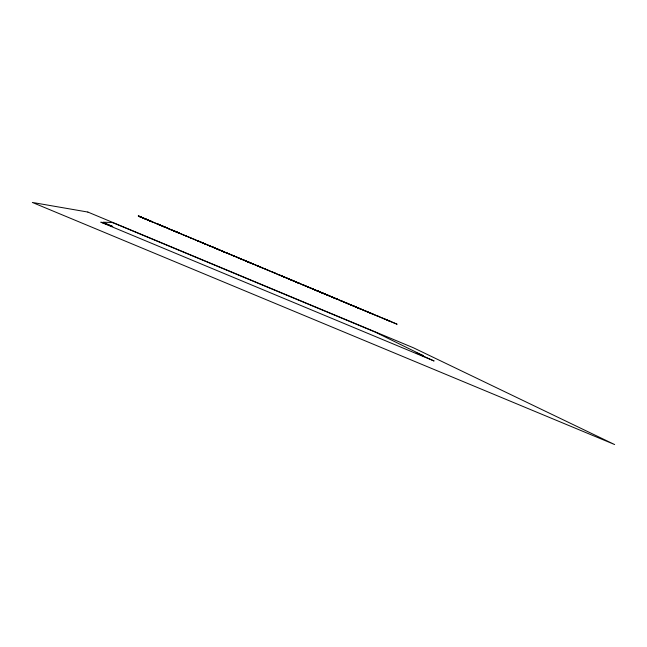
<?xml version="1.0" encoding="UTF-8"?>
<svg xmlns="http://www.w3.org/2000/svg" width="647" height="647" viewBox="0 0 647 647"><rect width="100%" height="100%" fill="white"/><g stroke="black" fill="none" stroke-linecap="round" stroke-linejoin="round"><path stroke-width="0.97" d="M316.148 290.39L319.578 291.821L316.456 290.552M327.333 295.048L327.794 295.242M298.437 283.014L297.394 282.577L299.06 283.192M172.579 230.283L179.696 233.316L179.001 233.025M204.792 243.822L204.25 243.595M210.93 246.345L211.375 246.531M282.561 276.334L283.071 276.544M313.075 289.072L311.15 288.271M250.235 262.828L249.637 262.577M377.055 315.898L378.212 316.375M176.857 232.144L177.682 232.419L175.717 231.666M177.432 232.394L179.227 233.138L177.011 232.208M217.4 249.03L218.419 249.524L216.826 248.812M334.944 298.259L332.607 297.288M160.666 225.374L159.38 224.841L160.149 225.164M164.273 226.879L163.06 226.361L164.33 226.895M170.598 229.539L171.924 230.081M180.456 233.632L179.356 233.179M233.535 255.832L234.327 256.107L231.254 254.861M239.608 258.323L239.924 258.452M304.227 285.44L303.605 285.149L306.913 286.492M326.274 294.603L322.902 293.164M328.005 295.315L313.577 289.322L315.34 290.091M147.597 219.826L150.743 221.137M174.496 231.084L174.237 230.971M197.933 240.927L197.464 240.692L199.397 241.557M201.29 242.285L201.678 242.447M246.103 261.073L245.456 260.806L254.352 264.534M320.718 292.315L323.969 293.601M322.716 293.131L318.017 291.199M346.873 303.257L346.274 302.998M363.064 309.978L362.433 309.711M373.351 314.337L374.322 314.749L366.687 311.563M397.048 324.196L138.215 215.969L142.437 217.659M142.122 217.538L139.299 216.43M161.143 225.496L161.564 225.674M169.635 229.127L168.778 228.771L169.708 229.159M197.788 240.862L200.23 241.881M218.637 249.605L219.681 250.009M247.332 261.55L247.623 261.671M272.557 272.12L272.985 272.322M290.349 279.609L290.786 279.795M292.007 280.313L292.46 280.499M351.499 305.158L350.545 304.753M354.33 306.403L353.513 306.047M370.44 313.132L369.639 312.792M141.361 217.214L145.696 219.115M138.951 216.276L139.873 216.664M171.237 229.782L171.754 230.017M173.663 230.809L173.275 230.647M197.998 240.967L199.13 241.428M204.476 243.628L203.821 243.369M222.439 251.19L224.517 252.039L224.121 251.877M262.876 268.093L256.261 265.327L256.722 265.521M265.424 269.112L266.58 269.653M284.898 277.304L285.473 277.547M290.228 279.536L291.813 280.191M295.169 281.591L297.135 282.399M312.283 288.74L311.87 288.57M308.263 287.114L307.875 286.953M322.287 292.962L321.769 292.743M327.989 295.347L328.377 295.477M329.428 295.93L329.784 296.075M333.108 297.45L332.776 297.313M336.893 299.108L336.95 299.132M355.793 306.985L354.968 306.646M378.147 316.351L377.751 316.181M168.487 228.561L167.549 228.181M139.065 216.26L138.571 216.049L139.348 216.381M149.958 220.886L152.724 222.058M145.931 219.212C155.701 223.199 144.588 218.565 149.384 220.578M174.625 231.141L174.035 230.89M202.26 242.754L203.093 243.102M205.123 243.919L205.552 244.129M219.616 249.985L218.743 249.653M222.738 251.254L222.875 251.311M230.437 254.53L229.742 254.255M232.871 255.541L233.753 255.937M256.608 265.472L256.948 265.618M247.081 261.501L248.359 262.011M274.579 272.945L274.991 273.123M282.828 276.463L283.41 276.69M288.044 278.639L286.572 278.024M288.255 278.72L294.296 281.227M292.04 280.321L300.184 283.726M306.775 286.435L308.854 287.365M313.302 289.16L312.833 288.966M336.78 298.979L336.367 298.809L338.017 299.504M346.784 303.217L348.555 303.912L347.115 303.354M347.585 303.589L344.6 302.335M356.675 307.301L358.705 308.15M370.877 313.245L371.524 313.512M369.146 312.59L368.256 312.218M396.87 324.123L140.035 216.737L144.362 218.468M118.522 225.051L112.149 222.479L103.002 222.212L112.756 226.507L100.803 222.147L434.113 360.994L416.15 352.882L423.187 355.615L375.406 332.178L119.129 225.302M139.008 216.3L140.278 216.761M149.392 220.643L150.023 220.926M158.588 224.412L158.968 224.574L157.852 224.105L159.299 224.8M140.1 216.688L140.852 217.004M144.936 218.702L145.373 218.969M146.748 219.543L145.065 218.751M159.13 224.727L157.674 224.04M160.804 225.35L161.329 225.568L160.602 225.269M165.575 227.348L165.187 227.186M175.062 231.319L175.628 231.553L174.65 231.141M212.2 246.879L213.364 247.34M161.418 225.609L163.327 226.401L162.106 225.965M164.613 226.943L165.996 227.615M171.641 229.968L170.735 229.596M189.005 237.214L188.447 236.98M202.309 242.779L201.88 242.601L202.657 242.932M202.568 242.819L203.894 243.369M204.355 243.636L205.212 243.951M209.191 245.593L210.226 246.022L209.054 245.528M214.189 247.704L212.442 246.984L213.211 247.3M215.564 248.319L214.933 248.06L217.594 249.168M222.333 251.125L224.372 251.982L223.474 251.562M226.62 252.953L225.843 252.629L226.571 252.928M227.162 253.114L228.803 253.802M227.388 253.203L228.084 253.495M236.624 257.118L237.125 257.32M237.457 257.457L236.98 257.255M257.49 265.86L257.959 266.063M259.423 266.613L257.894 265.982L259.609 266.693M275.84 273.487L276.132 273.608M279.625 275.064L289.848 279.375M140.326 216.858L140.771 217.044M146.222 219.325L147.015 219.657M151.544 221.549L150.541 221.128L151.147 221.379M151.778 221.646L152.094 221.775M162.688 226.199L163.448 226.539M175.377 231.529L176.502 231.998M185.479 235.743L186.692 236.244M189.903 237.586L190.922 238.015M200.667 242.091L201.629 242.488M205.714 244.194L206.789 244.615M208.641 245.431L207.533 244.938M217.813 249.232L218.888 249.685M219.171 249.823L224.177 251.861M234.246 256.139L235.249 256.56L234.74 256.349M237.692 257.563L238.161 257.765M238.541 257.927L241.169 258.97L240.668 258.76M241.913 259.318L241.509 259.156M242.479 259.576L243.668 260.07M267.494 270.05L268.893 270.624L268.456 270.446M272.306 272.007L273.463 272.492M278.242 274.514L279.067 274.862M304.171 285.416L302.222 284.607M317.095 290.786L317.912 291.126M326.759 294.797L327.333 295.032M327.722 295.218L337.952 299.472M340.54 300.572L340.945 300.742L340.176 300.418M341.042 300.766L342.198 301.251M344.875 302.375L345.361 302.578M307.519 286.807L308.061 287.033M308.554 287.252L308.991 287.438M309.533 287.664L310.212 287.947M311.005 288.271L311.717 288.578M331.329 296.747L332.251 297.175M335.227 298.388L336.383 298.898M340.039 300.394L340.904 300.758M341.94 301.203L343.848 302.003M348.013 303.758L360.492 308.975M360.597 308.959L361.479 309.323M364.682 310.714L366.113 311.312L365.191 310.924M383 318.324L383.986 318.728M384.819 319.084L390.117 321.292L387.828 320.33M143.036 217.91L146.529 219.373M150.233 220.926L151.552 221.476M156.906 223.716L156.105 223.385M164.678 226.96L165.47 227.307M167.29 228.067L167.808 228.286M172.7 230.332L173.202 230.542M144.985 218.799L146.085 219.26M159.809 225.027L160.771 225.431M182.858 234.643L183.732 235.007M217.78 249.249L218.419 249.483M325.263 294.175L325.951 294.458M327.261 295.008L328.312 295.428M329.048 295.76L329.711 296.051M330.641 296.399L331.159 296.609M332.873 297.353L334.434 298.049M351.798 305.271L352.542 305.586M353.003 305.813L354.734 306.541L354.281 306.322M356.513 307.285L357.565 307.737M358.834 308.279L360.436 308.951M212.281 246.887L213.122 247.243M246.24 261.105L243.968 260.151L250.599 262.973L245.456 260.806M251.392 263.313L250.397 262.892M265.674 269.281L265.181 269.079M274.87 273.083L276.156 273.624M281.971 276.099L284.195 277.021M297.313 282.456L299.448 283.451M305.02 285.764L305.877 286.111M320.16 292.064L321.567 292.646M323.363 293.398L323.953 293.649M324.179 293.738L325.344 294.231M357.807 307.851L359.408 308.522M148.697 220.287L147.621 219.834M160.044 225.116L159.631 224.938M177.642 232.394L178.572 232.783M194.949 239.633L194.213 239.317M248.044 261.906L248.885 262.213M87.846 212.054L32.35 202.446L614.65 444.554L413.473 347.811L87.846 212.054"/></g></svg>
